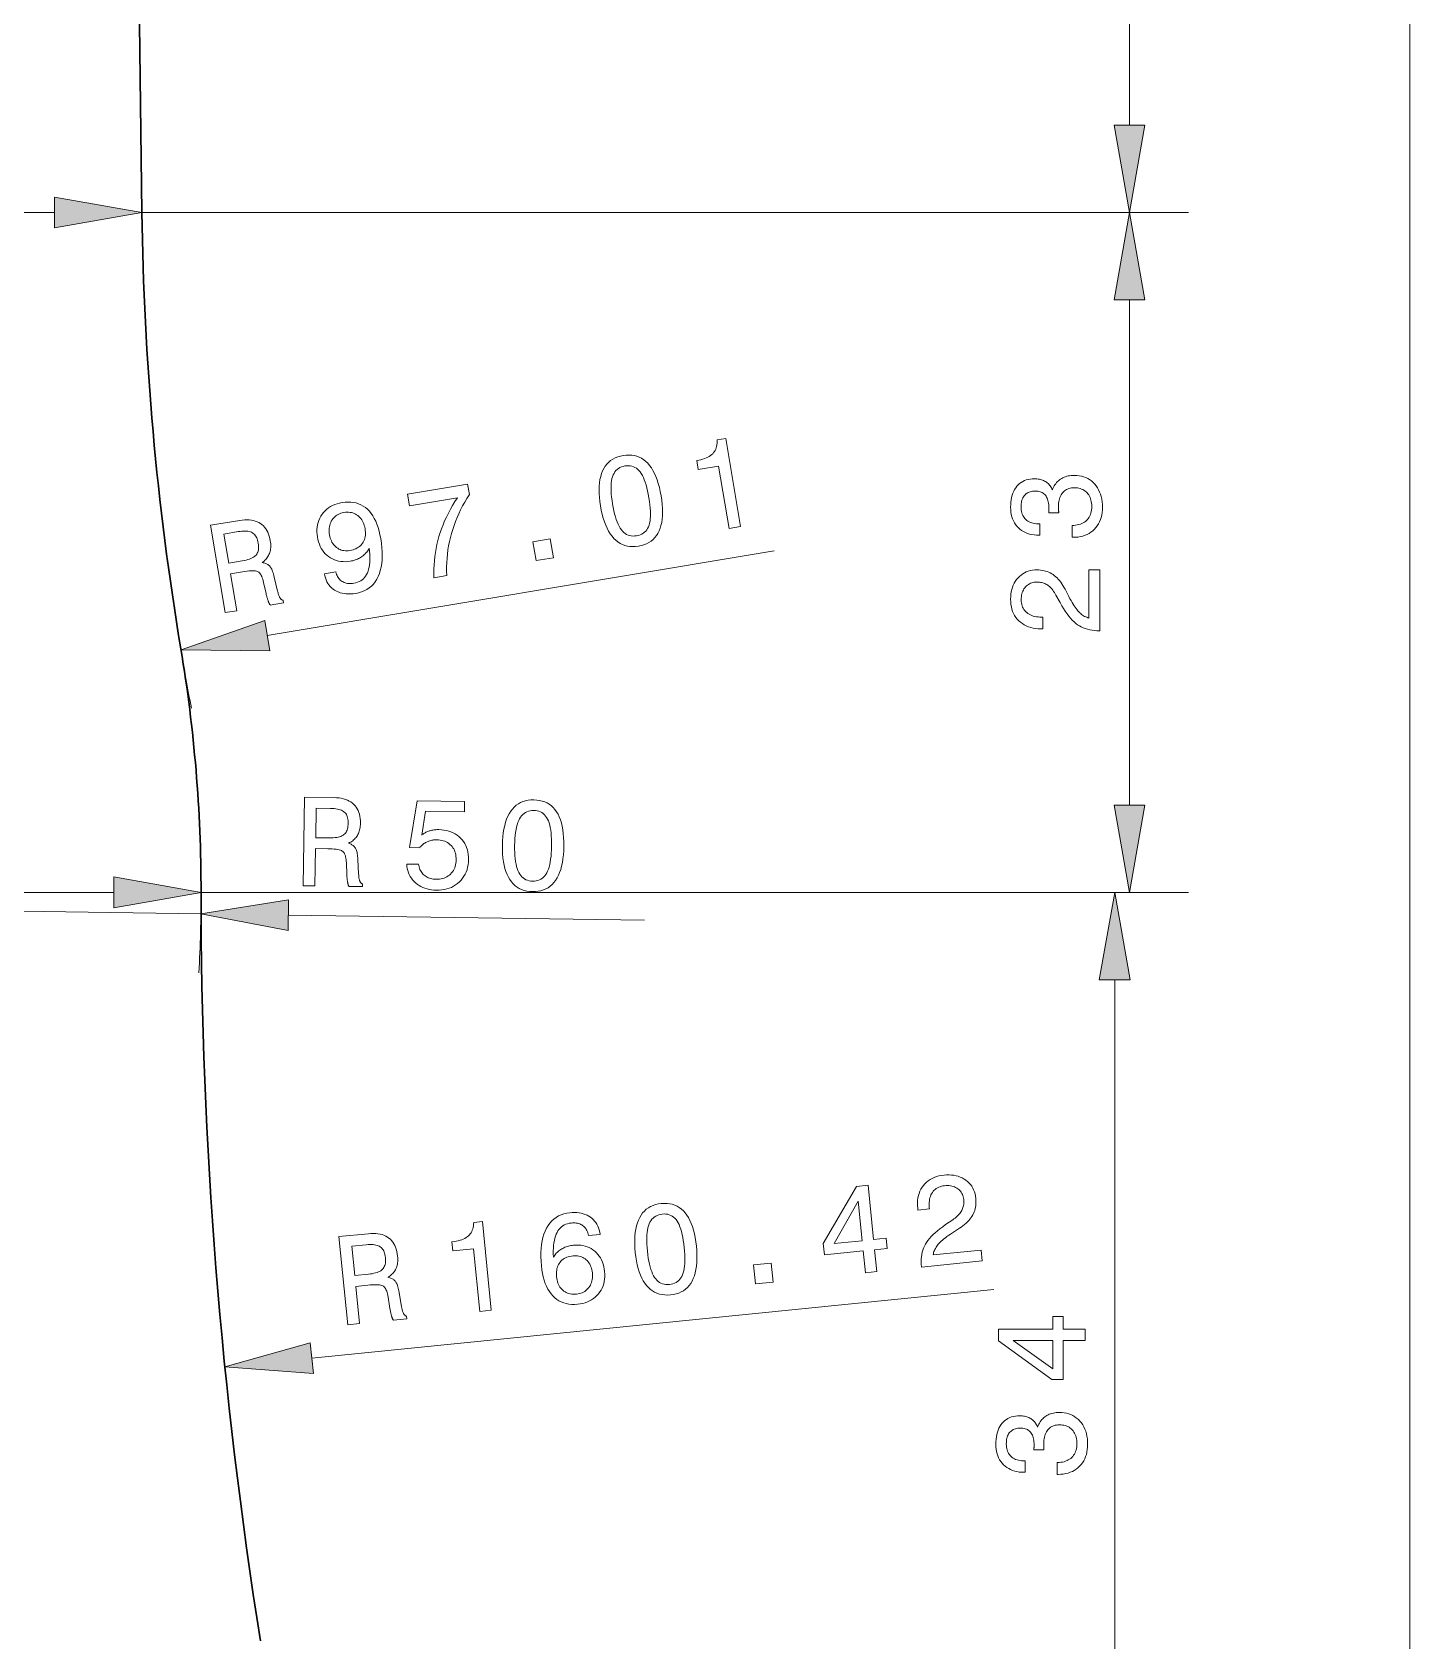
# Model space of a CAD drawing. Extents: x 0 to 297, y 0 to 420.
# Drawn here: x 160.2 to 206.8, y 156.8 to 211.2 of the extents above; entities that cross this region are included whole.
import ezdxf

# ---------------------------------------------------------------- set-up
doc = ezdxf.new("R2010")
doc.units = 0

msp = doc.modelspace()

# ---------------------------------------------------------------- linework, layer by layer
at = {"color": 7, "lineweight": 13}
for p, q in [((206.778, 143.08), (206.778, 335.171)), ((197.297, 208.08), (197.297, 242.171)), ((136.054, 205.125), (160.946, 205.125)), ((163.9, 205.125), (199.297, 205.125)), ((163.9, 205.125), (199.297, 205.125)), ((134.054, 182.125), (162.946, 182.125)), ((165.9, 182.125), (199.297, 182.125)), ((165.9, 182.125), (198.797, 182.125)), ((196.797, 151.08), (196.797, 179.171)), ((169.645, 166.371), (192.712, 168.69))]:
    msp.add_line(p, q, dxfattribs=at)
at = {"color": 7, "lineweight": 30}
msp.add_line((163.4, 245.125), (163.9, 205.125), dxfattribs=at)
at = {"color": 7, "lineweight": 13, "ltscale": 0.427279}
msp.add_line((197.297, 185.08), (197.297, 202.171), dxfattribs=at)
at = {"color": 7, "lineweight": 13, "ltscale": 0.434595}
msp.add_line((168.137, 190.811), (185.283, 193.681), dxfattribs=at)
at = {"color": 7, "lineweight": 13, "ltscale": 0.25}
msp.add_line((155.896, 181.544), (165.895, 181.399), dxfattribs=at)
at = {"color": 7, "lineweight": 13, "ltscale": 0.30114}
msp.add_line((168.849, 181.356), (180.893, 181.181), dxfattribs=at)
at = {"color": 7, "lineweight": 13}
for points in [[(196.776, 208.08), (197.297, 205.125), (197.818, 208.08)], [(160.946, 204.604), (163.9, 205.125), (160.946, 205.646)], [(197.818, 202.171), (197.297, 205.125), (196.776, 202.171)], [(183.755, 194.439), (183.402, 196.543), (182.712, 196.428), (182.662, 196.729), (182.735, 196.744), (182.805, 196.761), (182.87, 196.78), (182.931, 196.8), (182.987, 196.823), (183.039, 196.847), (183.087, 196.874), (183.13, 196.902), (183.169, 196.932), (183.204, 196.964), (183.235, 196.999), (183.262, 197.036), (183.286, 197.076), (183.306, 197.119), (183.323, 197.164), (183.336, 197.212), (183.346, 197.263), (183.352, 197.317), (183.355, 197.374), (183.354, 197.433), (183.643, 197.481), (184.141, 194.504)], [(179.409, 195.195), (179.387, 195.342), (179.371, 195.483), (179.362, 195.617), (179.36, 195.745), (179.363, 195.867), (179.374, 195.983), (179.391, 196.092), (179.414, 196.195), (179.443, 196.291), (179.479, 196.382), (179.522, 196.465), (179.57, 196.542), (179.625, 196.611), (179.685, 196.674), (179.752, 196.729), (179.825, 196.778), (179.904, 196.819), (179.989, 196.854), (180.08, 196.881), (180.177, 196.901), (180.276, 196.914), (180.372, 196.918), (180.464, 196.913), (180.552, 196.9), (180.637, 196.878), (180.718, 196.848), (180.795, 196.809), (180.869, 196.761), (180.939, 196.705), (181.006, 196.64), (181.069, 196.567), (181.128, 196.486), (181.183, 196.396), (181.234, 196.298), (181.281, 196.192), (181.324, 196.078), (181.363, 195.955), (181.398, 195.824), (181.429, 195.685), (181.457, 195.538), (181.479, 195.39), (181.494, 195.249), (181.504, 195.114), (181.507, 194.986), (181.503, 194.864), (181.493, 194.749), (181.477, 194.64), (181.454, 194.538), (181.425, 194.442), (181.389, 194.353), (181.347, 194.27), (181.299, 194.195), (181.244, 194.126), (181.184, 194.064), (181.117, 194.009), (181.044, 193.961), (180.965, 193.92), (180.879, 193.886), (180.787, 193.859), (180.689, 193.838), (180.591, 193.826), (180.496, 193.822), (180.404, 193.827), (180.316, 193.84), (180.232, 193.862), (180.151, 193.892), (180.073, 193.931), (179.999, 193.979), (179.928, 194.035), (179.861, 194.1), (179.798, 194.173), (179.739, 194.254), (179.683, 194.343), (179.632, 194.44), (179.585, 194.546), (179.541, 194.66), (179.502, 194.781), (179.467, 194.911), (179.436, 195.049)], [(179.816, 195.263), (179.838, 195.145), (179.861, 195.033), (179.886, 194.928), (179.913, 194.831), (179.942, 194.74), (179.973, 194.657), (180.006, 194.58), (180.041, 194.511), (180.077, 194.449), (180.116, 194.393), (180.156, 194.345), (180.199, 194.302), (180.245, 194.266), (180.293, 194.236), (180.343, 194.212), (180.396, 194.195), (180.451, 194.184), (180.509, 194.179), (180.569, 194.18), (180.631, 194.188), (180.693, 194.201), (180.75, 194.219), (180.803, 194.243), (180.852, 194.271), (180.896, 194.304), (180.936, 194.343), (180.971, 194.386), (181.002, 194.435), (181.029, 194.488), (181.051, 194.547), (181.069, 194.611), (181.083, 194.681), (181.092, 194.758), (181.098, 194.841), (181.1, 194.93), (181.097, 195.025), (181.091, 195.127), (181.08, 195.235), (181.066, 195.349), (181.047, 195.469), (181.025, 195.59), (181.002, 195.703), (180.977, 195.808), (180.95, 195.907), (180.921, 195.998), (180.89, 196.082), (180.858, 196.159), (180.824, 196.228), (180.788, 196.29), (180.75, 196.345), (180.71, 196.393), (180.667, 196.435), (180.622, 196.471), (180.575, 196.501), (180.525, 196.524), (180.472, 196.541), (180.417, 196.552), (180.359, 196.557), (180.299, 196.555), (180.236, 196.548), (180.175, 196.535), (180.117, 196.516), (180.065, 196.493), (180.016, 196.464), (179.972, 196.431), (179.932, 196.392), (179.896, 196.348), (179.865, 196.299), (179.838, 196.245), (179.816, 196.186), (179.797, 196.121), (179.783, 196.05), (179.773, 195.973), (179.767, 195.89), (179.765, 195.801), (179.767, 195.705), (179.773, 195.604), (179.783, 195.497), (179.798, 195.383)], [(173.776, 192.769), (173.774, 192.914), (173.775, 193.058), (173.781, 193.201), (173.792, 193.342), (173.807, 193.482), (173.826, 193.621), (173.849, 193.758), (173.877, 193.894), (173.909, 194.029), (173.946, 194.162), (173.987, 194.295), (174.033, 194.427), (174.083, 194.559), (174.138, 194.691), (174.198, 194.822), (174.263, 194.954), (174.333, 195.085), (174.407, 195.215), (174.486, 195.345), (174.569, 195.475), (172.952, 195.205), (172.887, 195.593), (174.914, 195.933), (174.973, 195.579), (174.893, 195.452), (174.817, 195.324), (174.745, 195.195), (174.678, 195.065), (174.615, 194.934), (174.557, 194.802), (174.503, 194.669), (174.454, 194.535), (174.409, 194.4), (174.368, 194.264), (174.332, 194.127), (174.3, 193.989), (174.273, 193.849), (174.25, 193.709), (174.232, 193.567), (174.218, 193.424), (174.208, 193.28), (174.203, 193.135), (174.203, 192.989), (174.207, 192.841)], [(195.356, 194.135), (195.356, 194.533), (195.418, 194.536), (195.477, 194.542), (195.533, 194.552), (195.587, 194.564), (195.637, 194.58), (195.685, 194.599), (195.729, 194.621), (195.771, 194.647), (195.81, 194.675), (195.847, 194.707), (195.88, 194.742), (195.909, 194.78), (195.935, 194.82), (195.958, 194.863), (195.977, 194.908), (195.993, 194.957), (196.005, 195.007), (196.013, 195.061), (196.019, 195.117), (196.02, 195.176), (196.019, 195.234), (196.014, 195.289), (196.006, 195.342), (195.995, 195.392), (195.981, 195.44), (195.964, 195.485), (195.943, 195.528), (195.919, 195.568), (195.892, 195.606), (195.862, 195.641), (195.83, 195.673), (195.794, 195.702), (195.757, 195.728), (195.717, 195.75), (195.675, 195.768), (195.63, 195.784), (195.583, 195.796), (195.534, 195.804), (195.482, 195.809), (195.428, 195.811), (195.379, 195.809), (195.332, 195.804), (195.287, 195.796), (195.245, 195.784), (195.205, 195.769), (195.167, 195.751), (195.131, 195.729), (195.097, 195.704), (195.066, 195.675), (195.037, 195.643), (195.01, 195.608), (194.986, 195.571), (194.965, 195.53), (194.947, 195.487), (194.932, 195.442), (194.919, 195.393), (194.909, 195.342), (194.902, 195.288), (194.898, 195.231), (194.897, 195.172), (194.897, 195.164), (194.897, 195.155), (194.897, 195.146), (194.897, 195.138), (194.897, 195.129), (194.898, 195.12), (194.898, 195.111), (194.898, 195.102), (194.898, 195.093), (194.899, 195.084), (194.899, 195.074), (194.9, 195.064), (194.9, 195.053), (194.901, 195.042), (194.902, 195.03), (194.902, 195.017), (194.903, 195.004), (194.904, 194.99), (194.904, 194.976), (194.905, 194.961), (194.566, 194.961), (194.566, 194.971), (194.567, 194.98), (194.567, 194.989), (194.567, 194.998), (194.568, 195.007), (194.568, 195.015), (194.568, 195.024), (194.568, 195.033), (194.569, 195.041), (194.569, 195.05), (194.569, 195.058), (194.569, 195.066), (194.569, 195.075), (194.57, 195.083), (194.57, 195.09), (194.57, 195.098), (194.57, 195.106), (194.57, 195.113), (194.57, 195.121), (194.57, 195.128), (194.569, 195.184), (194.565, 195.238), (194.56, 195.289), (194.552, 195.336), (194.541, 195.381), (194.529, 195.423), (194.514, 195.461), (194.496, 195.497), (194.477, 195.529), (194.455, 195.559), (194.431, 195.586), (194.404, 195.609), (194.375, 195.63), (194.344, 195.649), (194.31, 195.664), (194.274, 195.677), (194.235, 195.687), (194.194, 195.694), (194.15, 195.698), (194.104, 195.699), (194.06, 195.698), (194.017, 195.694), (193.977, 195.687), (193.939, 195.677), (193.903, 195.665), (193.869, 195.65), (193.837, 195.633), (193.807, 195.612), (193.78, 195.589), (193.754, 195.563), (193.731, 195.535), (193.71, 195.504), (193.692, 195.471), (193.676, 195.435), (193.662, 195.397), (193.651, 195.357), (193.643, 195.314), (193.637, 195.269), (193.633, 195.222), (193.632, 195.172), (193.633, 195.116), (193.638, 195.063), (193.646, 195.012), (193.658, 194.965), (193.672, 194.92), (193.69, 194.878), (193.711, 194.838), (193.736, 194.802), (193.763, 194.768), (193.794, 194.737), (193.828, 194.708), (193.865, 194.683), (193.905, 194.661), (193.948, 194.642), (193.994, 194.625), (194.044, 194.612), (194.096, 194.601), (194.151, 194.594), (194.209, 194.59), (194.271, 194.588), (194.271, 194.204), (194.241, 194.204), (194.155, 194.207), (194.072, 194.215), (193.993, 194.227), (193.917, 194.245), (193.845, 194.268), (193.777, 194.297), (193.712, 194.33), (193.651, 194.368), (193.593, 194.412), (193.539, 194.461), (193.489, 194.514), (193.445, 194.57), (193.406, 194.63), (193.372, 194.694), (193.343, 194.761), (193.319, 194.832), (193.301, 194.906), (193.288, 194.984), (193.28, 195.066), (193.278, 195.151), (193.28, 195.241), (193.286, 195.327), (193.297, 195.408), (193.312, 195.486), (193.331, 195.559), (193.354, 195.628), (193.382, 195.693), (193.414, 195.754), (193.45, 195.811), (193.491, 195.864), (193.535, 195.912), (193.582, 195.955), (193.634, 195.993), (193.688, 196.025), (193.746, 196.053), (193.807, 196.076), (193.871, 196.094), (193.939, 196.106), (194.01, 196.114), (194.085, 196.117), (194.128, 196.116), (194.169, 196.113), (194.21, 196.108), (194.249, 196.101), (194.286, 196.093), (194.323, 196.082), (194.358, 196.07), (194.392, 196.055), (194.425, 196.039), (194.456, 196.021), (194.486, 196.001), (194.515, 195.979), (194.542, 195.955), (194.567, 195.929), (194.592, 195.902), (194.614, 195.873), (194.635, 195.841), (194.655, 195.808), (194.673, 195.774), (194.69, 195.737), (194.709, 195.784), (194.73, 195.829), (194.752, 195.872), (194.777, 195.912), (194.803, 195.95), (194.832, 195.986), (194.863, 196.019), (194.895, 196.05), (194.93, 196.079), (194.966, 196.105), (195.005, 196.129), (195.045, 196.15), (195.087, 196.169), (195.13, 196.185), (195.176, 196.199), (195.223, 196.21), (195.271, 196.219), (195.322, 196.225), (195.374, 196.229), (195.428, 196.23), (195.513, 196.227), (195.594, 196.219), (195.672, 196.204), (195.746, 196.183), (195.818, 196.157), (195.885, 196.124), (195.949, 196.086), (196.01, 196.042), (196.068, 195.991), (196.122, 195.935), (196.171, 195.874), (196.216, 195.809), (196.255, 195.741), (196.289, 195.668), (196.318, 195.592), (196.341, 195.511), (196.36, 195.427), (196.373, 195.339), (196.38, 195.247), (196.383, 195.151), (196.38, 195.06), (196.372, 194.973), (196.359, 194.89), (196.34, 194.81), (196.315, 194.734), (196.285, 194.662), (196.25, 194.594), (196.209, 194.529), (196.163, 194.468), (196.111, 194.411), (196.055, 194.359), (195.995, 194.312), (195.932, 194.27), (195.865, 194.234), (195.794, 194.204), (195.719, 194.179), (195.642, 194.16), (195.56, 194.146), (195.475, 194.138), (195.386, 194.135)], [(170.069, 192.901), (170.46, 192.966), (170.47, 192.923), (170.483, 192.883), (170.499, 192.845), (170.516, 192.809), (170.536, 192.775), (170.558, 192.744), (170.582, 192.716), (170.609, 192.69), (170.638, 192.666), (170.669, 192.644), (170.702, 192.625), (170.736, 192.609), (170.773, 192.596), (170.81, 192.586), (170.85, 192.578), (170.891, 192.574), (170.934, 192.572), (170.978, 192.573), (171.024, 192.577), (171.071, 192.583), (171.134, 192.597), (171.193, 192.615), (171.248, 192.638), (171.299, 192.665), (171.346, 192.698), (171.39, 192.735), (171.429, 192.777), (171.465, 192.824), (171.496, 192.875), (171.524, 192.932), (171.547, 192.993), (171.567, 193.059), (171.584, 193.131), (171.596, 193.207), (171.604, 193.289), (171.609, 193.376), (171.61, 193.468), (171.607, 193.564), (171.601, 193.666), (171.59, 193.773), (171.57, 193.737), (171.548, 193.703), (171.526, 193.67), (171.501, 193.638), (171.476, 193.608), (171.449, 193.579), (171.421, 193.551), (171.391, 193.525), (171.36, 193.5), (171.328, 193.477), (171.294, 193.455), (171.259, 193.435), (171.224, 193.416), (171.187, 193.399), (171.149, 193.383), (171.11, 193.369), (171.07, 193.356), (171.028, 193.345), (170.986, 193.335), (170.942, 193.327), (170.859, 193.316), (170.779, 193.311), (170.701, 193.312), (170.624, 193.318), (170.551, 193.331), (170.479, 193.349), (170.41, 193.374), (170.343, 193.404), (170.278, 193.44), (170.215, 193.482), (170.156, 193.529), (170.102, 193.581), (170.052, 193.637), (170.007, 193.697), (169.967, 193.761), (169.931, 193.83), (169.9, 193.903), (169.873, 193.981), (169.852, 194.062), (169.834, 194.148), (169.823, 194.236), (169.817, 194.321), (169.817, 194.403), (169.824, 194.483), (169.837, 194.561), (169.856, 194.636), (169.88, 194.709), (169.911, 194.78), (169.949, 194.848), (169.992, 194.913), (170.04, 194.975), (170.093, 195.032), (170.15, 195.084), (170.212, 195.131), (170.278, 195.174), (170.348, 195.211), (170.423, 195.243), (170.501, 195.271), (170.585, 195.293), (170.672, 195.31), (170.774, 195.324), (170.872, 195.329), (170.967, 195.326), (171.057, 195.316), (171.145, 195.297), (171.228, 195.27), (171.308, 195.236), (171.384, 195.193), (171.457, 195.142), (171.526, 195.083), (171.591, 195.017), (171.651, 194.943), (171.707, 194.863), (171.759, 194.774), (171.806, 194.679), (171.849, 194.576), (171.887, 194.466), (171.921, 194.349), (171.95, 194.224), (171.975, 194.092), (171.998, 193.935), (172.014, 193.785), (172.023, 193.64), (172.025, 193.503), (172.02, 193.371), (172.008, 193.246), (171.989, 193.128), (171.962, 193.015), (171.929, 192.909), (171.888, 192.81), (171.841, 192.718), (171.787, 192.633), (171.727, 192.556), (171.66, 192.487), (171.587, 192.426), (171.507, 192.373), (171.421, 192.327), (171.329, 192.29), (171.23, 192.26), (171.125, 192.238), (171.042, 192.226), (170.962, 192.219), (170.885, 192.218), (170.81, 192.221), (170.738, 192.23), (170.669, 192.244), (170.602, 192.262), (170.538, 192.286), (170.477, 192.314), (170.418, 192.348), (170.363, 192.386), (170.312, 192.428), (170.266, 192.474), (170.224, 192.523), (170.187, 192.577), (170.155, 192.634), (170.126, 192.695), (170.103, 192.76), (170.084, 192.828)], [(170.245, 194.222), (170.256, 194.166), (170.27, 194.112), (170.287, 194.062), (170.306, 194.015), (170.328, 193.97), (170.353, 193.928), (170.381, 193.889), (170.412, 193.853), (170.445, 193.82), (170.481, 193.79), (170.52, 193.763), (170.559, 193.739), (170.601, 193.72), (170.643, 193.704), (170.688, 193.692), (170.733, 193.684), (170.781, 193.679), (170.829, 193.679), (170.879, 193.682), (170.931, 193.689), (170.988, 193.7), (171.041, 193.714), (171.092, 193.731), (171.139, 193.751), (171.184, 193.774), (171.225, 193.8), (171.263, 193.83), (171.298, 193.862), (171.33, 193.896), (171.359, 193.934), (171.385, 193.975), (171.406, 194.017), (171.424, 194.062), (171.439, 194.108), (171.449, 194.156), (171.456, 194.206), (171.459, 194.258), (171.459, 194.313), (171.455, 194.369), (171.447, 194.427), (171.435, 194.485), (171.421, 194.54), (171.404, 194.592), (171.384, 194.641), (171.361, 194.687), (171.335, 194.73), (171.306, 194.77), (171.274, 194.807), (171.24, 194.841), (171.202, 194.872), (171.162, 194.9), (171.121, 194.924), (171.078, 194.943), (171.033, 194.959), (170.986, 194.972), (170.938, 194.98), (170.888, 194.984), (170.837, 194.984), (170.784, 194.981), (170.729, 194.974), (170.677, 194.963), (170.628, 194.949), (170.581, 194.932), (170.537, 194.912), (170.496, 194.888), (170.457, 194.862), (170.421, 194.832), (170.388, 194.798), (170.357, 194.762), (170.329, 194.722), (170.305, 194.68), (170.284, 194.636), (170.266, 194.59), (170.252, 194.542), (170.242, 194.493), (170.235, 194.442), (170.232, 194.39), (170.233, 194.335), (170.237, 194.279)], [(166.714, 191.587), (166.22, 194.542), (167.207, 194.707), (167.293, 194.719), (167.375, 194.726), (167.454, 194.728), (167.529, 194.725), (167.601, 194.718), (167.669, 194.705), (167.734, 194.687), (167.796, 194.664), (167.854, 194.636), (167.909, 194.603), (167.96, 194.565), (168.007, 194.523), (168.05, 194.476), (168.089, 194.424), (168.124, 194.368), (168.156, 194.306), (168.183, 194.24), (168.207, 194.17), (168.227, 194.094), (168.242, 194.014), (168.249, 193.966), (168.254, 193.92), (168.257, 193.874), (168.257, 193.829), (168.255, 193.786), (168.251, 193.744), (168.245, 193.702), (168.236, 193.663), (168.225, 193.624), (168.212, 193.586), (168.197, 193.55), (168.18, 193.515), (168.16, 193.481), (168.139, 193.448), (168.115, 193.417), (168.089, 193.387), (168.061, 193.358), (168.031, 193.331), (167.998, 193.305), (167.963, 193.28), (167.997, 193.274), (168.028, 193.267), (168.058, 193.259), (168.087, 193.249), (168.114, 193.238), (168.139, 193.225), (168.162, 193.211), (168.184, 193.195), (168.204, 193.178), (168.223, 193.159), (168.241, 193.138), (168.258, 193.114), (168.274, 193.085), (168.29, 193.054), (168.306, 193.019), (168.321, 192.98), (168.336, 192.938), (168.35, 192.892), (168.363, 192.843), (168.377, 192.791), (168.488, 192.316), (168.496, 192.286), (168.503, 192.257), (168.51, 192.231), (168.518, 192.206), (168.526, 192.183), (168.534, 192.162), (168.542, 192.142), (168.55, 192.124), (168.558, 192.108), (168.566, 192.094), (168.574, 192.08), (168.584, 192.068), (168.593, 192.057), (168.603, 192.046), (168.614, 192.036), (168.625, 192.027), (168.637, 192.019), (168.65, 192.011), (168.662, 192.004), (168.676, 191.999), (168.689, 191.918), (168.242, 191.843), (168.235, 191.852), (168.228, 191.862), (168.22, 191.873), (168.213, 191.885), (168.206, 191.898), (168.199, 191.912), (168.192, 191.927), (168.185, 191.943), (168.178, 191.96), (168.171, 191.978), (168.164, 191.997), (168.157, 192.018), (168.149, 192.04), (168.142, 192.063), (168.135, 192.088), (168.128, 192.114), (168.121, 192.141), (168.113, 192.17), (168.106, 192.2), (168.098, 192.231), (168.013, 192.61), (168, 192.665), (167.985, 192.716), (167.97, 192.763), (167.953, 192.805), (167.936, 192.843), (167.917, 192.876), (167.897, 192.905), (167.877, 192.93), (167.855, 192.951), (167.832, 192.967), (167.806, 192.979), (167.774, 192.989), (167.736, 192.996), (167.692, 193.001), (167.642, 193.002), (167.587, 193.001), (167.525, 192.997), (167.458, 192.99), (167.385, 192.981), (167.306, 192.969), (166.9, 192.901), (167.109, 191.653)], [(167.158, 194.327), (166.675, 194.246), (166.84, 193.262), (167.295, 193.339), (167.362, 193.351), (167.425, 193.365), (167.483, 193.381), (167.536, 193.398), (167.585, 193.417), (167.629, 193.437), (167.669, 193.459), (167.704, 193.482), (167.735, 193.507), (167.761, 193.534), (167.783, 193.563), (167.801, 193.594), (167.817, 193.628), (167.829, 193.665), (167.838, 193.704), (167.844, 193.745), (167.846, 193.79), (167.845, 193.836), (167.841, 193.886), (167.834, 193.938), (167.824, 193.988), (167.812, 194.036), (167.798, 194.079), (167.781, 194.12), (167.763, 194.157), (167.742, 194.19), (167.719, 194.22), (167.693, 194.247), (167.666, 194.27), (167.636, 194.29), (167.604, 194.307), (167.568, 194.321), (167.528, 194.332), (167.486, 194.34), (167.439, 194.345), (167.39, 194.347), (167.337, 194.346), (167.281, 194.343), (167.221, 194.336)], [(177.228, 193.347), (177.122, 193.981), (177.71, 194.079), (177.816, 193.445)], [(196.297, 190.973), (196.284, 190.973), (196.196, 190.975), (196.112, 190.981), (196.03, 190.991), (195.952, 191.006), (195.876, 191.024), (195.803, 191.047), (195.733, 191.074), (195.666, 191.105), (195.602, 191.14), (195.541, 191.179), (195.481, 191.224), (195.422, 191.275), (195.362, 191.333), (195.303, 191.398), (195.244, 191.469), (195.185, 191.547), (195.126, 191.632), (195.067, 191.723), (195.008, 191.821), (194.949, 191.925), (194.81, 192.181), (194.785, 192.225), (194.759, 192.267), (194.733, 192.307), (194.706, 192.344), (194.678, 192.379), (194.65, 192.411), (194.621, 192.441), (194.592, 192.469), (194.562, 192.493), (194.531, 192.516), (194.499, 192.536), (194.467, 192.554), (194.433, 192.569), (194.398, 192.583), (194.363, 192.595), (194.326, 192.604), (194.288, 192.612), (194.249, 192.617), (194.209, 192.62), (194.167, 192.621), (194.121, 192.62), (194.076, 192.615), (194.033, 192.606), (193.991, 192.595), (193.952, 192.58), (193.914, 192.562), (193.879, 192.541), (193.845, 192.517), (193.813, 192.489), (193.783, 192.458), (193.755, 192.424), (193.73, 192.388), (193.708, 192.35), (193.689, 192.309), (193.673, 192.267), (193.659, 192.222), (193.649, 192.175), (193.642, 192.125), (193.638, 192.074), (193.636, 192.02), (193.638, 191.967), (193.643, 191.916), (193.653, 191.867), (193.666, 191.821), (193.682, 191.777), (193.703, 191.735), (193.727, 191.696), (193.755, 191.659), (193.786, 191.624), (193.822, 191.591), (193.86, 191.561), (193.901, 191.535), (193.945, 191.511), (193.992, 191.491), (194.042, 191.473), (194.094, 191.459), (194.149, 191.448), (194.207, 191.44), (194.268, 191.436), (194.332, 191.434), (194.368, 191.434), (194.368, 191.042), (194.306, 191.042), (194.214, 191.045), (194.125, 191.053), (194.04, 191.066), (193.959, 191.085), (193.881, 191.11), (193.808, 191.139), (193.739, 191.174), (193.674, 191.215), (193.612, 191.261), (193.555, 191.312), (193.502, 191.368), (193.455, 191.428), (193.413, 191.491), (193.377, 191.559), (193.347, 191.63), (193.322, 191.705), (193.303, 191.784), (193.289, 191.866), (193.28, 191.953), (193.278, 192.043), (193.28, 192.13), (193.288, 192.214), (193.3, 192.294), (193.317, 192.371), (193.339, 192.444), (193.366, 192.514), (193.399, 192.58), (193.436, 192.643), (193.477, 192.703), (193.524, 192.759), (193.575, 192.811), (193.629, 192.858), (193.686, 192.898), (193.746, 192.934), (193.809, 192.964), (193.876, 192.989), (193.945, 193.008), (194.017, 193.021), (194.093, 193.03), (194.172, 193.032), (194.233, 193.031), (194.292, 193.026), (194.351, 193.018), (194.407, 193.007), (194.462, 192.992), (194.516, 192.975), (194.568, 192.954), (194.618, 192.93), (194.667, 192.902), (194.714, 192.872), (194.76, 192.838), (194.805, 192.801), (194.849, 192.761), (194.891, 192.717), (194.932, 192.67), (194.972, 192.619), (195.01, 192.565), (195.047, 192.508), (195.083, 192.447), (195.118, 192.383), (195.247, 192.13), (195.284, 192.06), (195.32, 191.994), (195.356, 191.932), (195.391, 191.874), (195.425, 191.82), (195.459, 191.771), (195.492, 191.725), (195.524, 191.683), (195.555, 191.646), (195.586, 191.612), (195.617, 191.582), (195.648, 191.554), (195.68, 191.528), (195.713, 191.504), (195.747, 191.482), (195.781, 191.462), (195.816, 191.445), (195.852, 191.429), (195.888, 191.416), (195.926, 191.405), (195.926, 193.032), (196.297, 193.032)], [(168.051, 191.325), (165.223, 190.324), (168.223, 190.297)], [(169.352, 182.349), (169.396, 185.344), (170.397, 185.33), (170.483, 185.326), (170.565, 185.319), (170.643, 185.307), (170.717, 185.29), (170.786, 185.27), (170.851, 185.245), (170.912, 185.215), (170.968, 185.182), (171.02, 185.144), (171.068, 185.102), (171.112, 185.055), (171.15, 185.005), (171.184, 184.951), (171.214, 184.893), (171.238, 184.831), (171.258, 184.765), (171.273, 184.696), (171.284, 184.622), (171.29, 184.544), (171.291, 184.463), (171.289, 184.414), (171.286, 184.367), (171.28, 184.322), (171.272, 184.278), (171.263, 184.236), (171.251, 184.195), (171.237, 184.155), (171.222, 184.118), (171.204, 184.082), (171.185, 184.047), (171.163, 184.014), (171.14, 183.982), (171.115, 183.953), (171.088, 183.924), (171.058, 183.898), (171.028, 183.873), (170.995, 183.85), (170.96, 183.828), (170.923, 183.808), (170.885, 183.79), (170.917, 183.779), (170.947, 183.766), (170.975, 183.753), (171.001, 183.738), (171.025, 183.722), (171.048, 183.705), (171.068, 183.687), (171.087, 183.667), (171.104, 183.647), (171.119, 183.625), (171.132, 183.601), (171.144, 183.574), (171.156, 183.543), (171.166, 183.509), (171.175, 183.472), (171.183, 183.431), (171.19, 183.387), (171.195, 183.34), (171.2, 183.289), (171.204, 183.235), (171.228, 182.747), (171.23, 182.717), (171.232, 182.688), (171.235, 182.66), (171.238, 182.634), (171.241, 182.61), (171.245, 182.588), (171.25, 182.567), (171.254, 182.548), (171.259, 182.531), (171.265, 182.515), (171.271, 182.501), (171.278, 182.487), (171.285, 182.474), (171.293, 182.461), (171.302, 182.45), (171.311, 182.439), (171.321, 182.428), (171.332, 182.419), (171.344, 182.41), (171.356, 182.402), (171.355, 182.32), (170.902, 182.326), (170.896, 182.337), (170.89, 182.348), (170.885, 182.36), (170.88, 182.373), (170.876, 182.387), (170.871, 182.402), (170.867, 182.418), (170.863, 182.435), (170.859, 182.453), (170.855, 182.472), (170.852, 182.493), (170.848, 182.514), (170.845, 182.537), (170.843, 182.561), (170.84, 182.587), (170.837, 182.613), (170.835, 182.642), (170.833, 182.671), (170.831, 182.702), (170.829, 182.734), (170.814, 183.122), (170.811, 183.179), (170.805, 183.232), (170.798, 183.28), (170.79, 183.325), (170.779, 183.365), (170.767, 183.401), (170.753, 183.433), (170.737, 183.462), (170.719, 183.486), (170.699, 183.506), (170.676, 183.523), (170.646, 183.538), (170.61, 183.552), (170.568, 183.564), (170.519, 183.575), (170.464, 183.584), (170.403, 183.591), (170.336, 183.596), (170.262, 183.6), (170.182, 183.602), (169.771, 183.608), (169.753, 182.343)], [(172.855, 183.08), (173.256, 183.074), (173.263, 183.028), (173.274, 182.985), (173.286, 182.943), (173.301, 182.903), (173.319, 182.865), (173.339, 182.829), (173.362, 182.795), (173.387, 182.763), (173.415, 182.734), (173.445, 182.706), (173.478, 182.68), (173.512, 182.657), (173.548, 182.637), (173.585, 182.619), (173.625, 182.604), (173.666, 182.592), (173.709, 182.582), (173.754, 182.575), (173.801, 182.57), (173.849, 182.568), (173.908, 182.569), (173.965, 182.574), (174.02, 182.582), (174.072, 182.594), (174.122, 182.61), (174.169, 182.629), (174.215, 182.653), (174.258, 182.68), (174.298, 182.71), (174.337, 182.744), (174.372, 182.782), (174.404, 182.821), (174.432, 182.864), (174.456, 182.908), (174.477, 182.955), (174.494, 183.004), (174.508, 183.056), (174.518, 183.11), (174.524, 183.166), (174.527, 183.225), (174.526, 183.284), (174.521, 183.342), (174.513, 183.397), (174.501, 183.45), (174.486, 183.5), (174.466, 183.547), (174.444, 183.593), (174.417, 183.636), (174.387, 183.676), (174.353, 183.714), (174.316, 183.749), (174.276, 183.78), (174.234, 183.808), (174.19, 183.833), (174.142, 183.853), (174.093, 183.87), (174.04, 183.884), (173.986, 183.894), (173.928, 183.9), (173.868, 183.902), (173.834, 183.902), (173.8, 183.901), (173.766, 183.898), (173.733, 183.893), (173.701, 183.888), (173.669, 183.88), (173.638, 183.872), (173.607, 183.862), (173.577, 183.85), (173.548, 183.838), (173.519, 183.823), (173.491, 183.808), (173.464, 183.791), (173.438, 183.773), (173.412, 183.753), (173.387, 183.732), (173.362, 183.71), (173.338, 183.686), (173.315, 183.661), (173.293, 183.635), (172.95, 183.64), (173.209, 185.226), (174.811, 185.202), (174.806, 184.848), (173.492, 184.867), (173.361, 184.062), (173.383, 184.08), (173.406, 184.097), (173.429, 184.113), (173.454, 184.129), (173.479, 184.143), (173.505, 184.157), (173.532, 184.17), (173.559, 184.182), (173.588, 184.192), (173.617, 184.202), (173.646, 184.211), (173.677, 184.219), (173.707, 184.226), (173.739, 184.232), (173.77, 184.237), (173.803, 184.241), (173.835, 184.244), (173.869, 184.246), (173.902, 184.247), (173.937, 184.247), (174.027, 184.243), (174.114, 184.234), (174.197, 184.219), (174.277, 184.198), (174.352, 184.173), (174.424, 184.141), (174.493, 184.105), (174.557, 184.063), (174.619, 184.015), (174.676, 183.962), (174.728, 183.905), (174.775, 183.844), (174.817, 183.781), (174.852, 183.713), (174.882, 183.643), (174.907, 183.569), (174.925, 183.491), (174.938, 183.411), (174.945, 183.327), (174.947, 183.24), (174.942, 183.147), (174.932, 183.058), (174.916, 182.973), (174.894, 182.891), (174.866, 182.813), (174.832, 182.739), (174.792, 182.668), (174.747, 182.601), (174.695, 182.538), (174.637, 182.479), (174.575, 182.424), (174.509, 182.375), (174.44, 182.332), (174.367, 182.295), (174.291, 182.264), (174.211, 182.239), (174.128, 182.219), (174.041, 182.206), (173.95, 182.198), (173.856, 182.197), (173.773, 182.201), (173.693, 182.209), (173.615, 182.222), (173.541, 182.24), (173.47, 182.262), (173.401, 182.29), (173.336, 182.322), (173.273, 182.359), (173.213, 182.4), (173.157, 182.446), (173.104, 182.497), (173.056, 182.55), (173.014, 182.606), (172.976, 182.665), (172.943, 182.726), (172.916, 182.791), (172.893, 182.859), (172.875, 182.93), (172.863, 183.004)], [(176.092, 183.714), (176.097, 183.863), (176.107, 184.004), (176.122, 184.138), (176.143, 184.264), (176.168, 184.383), (176.199, 184.495), (176.235, 184.599), (176.277, 184.697), (176.323, 184.786), (176.375, 184.869), (176.431, 184.943), (176.493, 185.01), (176.559, 185.069), (176.63, 185.119), (176.705, 185.162), (176.786, 185.197), (176.871, 185.223), (176.96, 185.242), (177.055, 185.252), (177.154, 185.255), (177.254, 185.249), (177.349, 185.236), (177.438, 185.215), (177.523, 185.186), (177.602, 185.15), (177.677, 185.105), (177.746, 185.053), (177.81, 184.993), (177.869, 184.925), (177.923, 184.849), (177.972, 184.766), (178.015, 184.675), (178.053, 184.577), (178.086, 184.472), (178.113, 184.359), (178.135, 184.239), (178.151, 184.111), (178.162, 183.976), (178.168, 183.834), (178.169, 183.684), (178.164, 183.535), (178.154, 183.393), (178.139, 183.259), (178.119, 183.132), (178.093, 183.013), (178.063, 182.901), (178.027, 182.797), (177.986, 182.701), (177.94, 182.612), (177.889, 182.53), (177.833, 182.457), (177.772, 182.391), (177.707, 182.333), (177.636, 182.283), (177.56, 182.241), (177.48, 182.207), (177.394, 182.181), (177.304, 182.163), (177.209, 182.152), (177.109, 182.15), (177.01, 182.155), (176.916, 182.168), (176.827, 182.189), (176.742, 182.218), (176.663, 182.255), (176.589, 182.299), (176.519, 182.351), (176.455, 182.411), (176.396, 182.479), (176.341, 182.555), (176.292, 182.638), (176.248, 182.729), (176.21, 182.827), (176.177, 182.932), (176.149, 183.044), (176.127, 183.163), (176.11, 183.29), (176.099, 183.424), (176.093, 183.566)], [(196.776, 185.08), (197.297, 182.125), (197.818, 185.08)], [(170.28, 184.965), (169.791, 184.972), (169.776, 183.975), (170.238, 183.968), (170.306, 183.968), (170.37, 183.971), (170.43, 183.976), (170.486, 183.983), (170.537, 183.993), (170.584, 184.005), (170.627, 184.019), (170.666, 184.036), (170.701, 184.055), (170.731, 184.077), (170.758, 184.101), (170.782, 184.128), (170.803, 184.159), (170.822, 184.193), (170.837, 184.23), (170.851, 184.27), (170.861, 184.313), (170.869, 184.359), (170.873, 184.408), (170.876, 184.46), (170.875, 184.512), (170.872, 184.561), (170.865, 184.606), (170.856, 184.649), (170.845, 184.689), (170.83, 184.726), (170.813, 184.759), (170.793, 184.79), (170.77, 184.818), (170.744, 184.843), (170.715, 184.865), (170.682, 184.885), (170.645, 184.903), (170.605, 184.918), (170.56, 184.932), (170.512, 184.943), (170.46, 184.952), (170.404, 184.958), (170.344, 184.962)], [(176.505, 183.708), (176.505, 183.587), (176.508, 183.473), (176.514, 183.366), (176.523, 183.265), (176.536, 183.171), (176.551, 183.083), (176.57, 183.002), (176.591, 182.928), (176.616, 182.86), (176.644, 182.798), (176.675, 182.743), (176.71, 182.694), (176.748, 182.65), (176.79, 182.612), (176.835, 182.58), (176.884, 182.553), (176.936, 182.532), (176.992, 182.517), (177.051, 182.508), (177.114, 182.504), (177.177, 182.506), (177.237, 182.513), (177.293, 182.527), (177.346, 182.546), (177.396, 182.571), (177.442, 182.602), (177.484, 182.638), (177.524, 182.68), (177.559, 182.728), (177.592, 182.781), (177.621, 182.841), (177.647, 182.908), (177.67, 182.982), (177.691, 183.062), (177.708, 183.15), (177.723, 183.244), (177.735, 183.345), (177.744, 183.453), (177.75, 183.568), (177.753, 183.69), (177.754, 183.812), (177.751, 183.928), (177.745, 184.036), (177.736, 184.138), (177.724, 184.233), (177.709, 184.321), (177.691, 184.402), (177.67, 184.477), (177.645, 184.544), (177.618, 184.605), (177.587, 184.659), (177.553, 184.708), (177.515, 184.752), (177.474, 184.789), (177.429, 184.821), (177.38, 184.847), (177.327, 184.868), (177.272, 184.883), (177.212, 184.893), (177.149, 184.896), (177.086, 184.894), (177.027, 184.887), (176.97, 184.873), (176.918, 184.854), (176.868, 184.829), (176.822, 184.798), (176.779, 184.761), (176.739, 184.718), (176.703, 184.67), (176.67, 184.616), (176.641, 184.555), (176.614, 184.488), (176.59, 184.414), (176.569, 184.333), (176.551, 184.246), (176.536, 184.152), (176.524, 184.051), (176.515, 183.943), (176.509, 183.829)], [(162.946, 181.604), (165.9, 182.125), (162.946, 182.646)], [(168.856, 181.877), (165.895, 181.399), (168.841, 180.835)], [(197.318, 179.171), (196.797, 182.125), (196.276, 179.171)], [(190.265, 169.449), (190.263, 169.462), (190.257, 169.549), (190.254, 169.634), (190.257, 169.716), (190.263, 169.796), (190.274, 169.873), (190.289, 169.948), (190.309, 170.02), (190.333, 170.09), (190.362, 170.157), (190.395, 170.222), (190.433, 170.286), (190.478, 170.35), (190.53, 170.415), (190.588, 170.48), (190.653, 170.546), (190.725, 170.613), (190.803, 170.68), (190.888, 170.748), (190.98, 170.816), (191.078, 170.885), (191.318, 171.049), (191.36, 171.078), (191.399, 171.108), (191.436, 171.139), (191.471, 171.169), (191.502, 171.2), (191.532, 171.231), (191.559, 171.263), (191.583, 171.295), (191.604, 171.328), (191.624, 171.36), (191.64, 171.394), (191.655, 171.428), (191.667, 171.463), (191.677, 171.499), (191.685, 171.536), (191.691, 171.573), (191.695, 171.612), (191.696, 171.651), (191.695, 171.692), (191.692, 171.733), (191.686, 171.779), (191.676, 171.823), (191.664, 171.865), (191.648, 171.905), (191.63, 171.943), (191.608, 171.978), (191.584, 172.012), (191.556, 172.043), (191.525, 172.072), (191.491, 172.099), (191.455, 172.124), (191.416, 172.145), (191.376, 172.163), (191.334, 172.178), (191.29, 172.189), (191.244, 172.198), (191.196, 172.204), (191.146, 172.206), (191.095, 172.205), (191.041, 172.201), (190.988, 172.194), (190.938, 172.183), (190.891, 172.169), (190.846, 172.152), (190.804, 172.131), (190.764, 172.106), (190.727, 172.078), (190.693, 172.047), (190.662, 172.012), (190.633, 171.974), (190.607, 171.932), (190.584, 171.889), (190.565, 171.842), (190.55, 171.794), (190.538, 171.743), (190.529, 171.689), (190.523, 171.633), (190.521, 171.575), (190.523, 171.514), (190.528, 171.45), (190.531, 171.415), (190.141, 171.375), (190.135, 171.436), (190.128, 171.529), (190.127, 171.618), (190.132, 171.704), (190.143, 171.787), (190.159, 171.866), (190.182, 171.942), (190.21, 172.014), (190.243, 172.083), (190.283, 172.149), (190.328, 172.211), (190.378, 172.269), (190.433, 172.322), (190.492, 172.37), (190.556, 172.412), (190.624, 172.45), (190.696, 172.482), (190.772, 172.509), (190.853, 172.531), (190.939, 172.548), (191.028, 172.56), (191.115, 172.566), (191.199, 172.567), (191.28, 172.563), (191.358, 172.554), (191.433, 172.539), (191.505, 172.519), (191.574, 172.494), (191.641, 172.463), (191.704, 172.427), (191.765, 172.386), (191.822, 172.341), (191.873, 172.292), (191.92, 172.239), (191.961, 172.183), (191.997, 172.123), (192.028, 172.06), (192.054, 171.993), (192.075, 171.922), (192.091, 171.848), (192.102, 171.77), (192.106, 171.709), (192.107, 171.649), (192.105, 171.59), (192.1, 171.533), (192.091, 171.476), (192.079, 171.421), (192.063, 171.368), (192.044, 171.315), (192.022, 171.264), (191.996, 171.214), (191.967, 171.164), (191.935, 171.116), (191.899, 171.069), (191.86, 171.022), (191.817, 170.977), (191.77, 170.932), (191.721, 170.889), (191.667, 170.846), (191.61, 170.804), (191.55, 170.763), (191.311, 170.61), (191.245, 170.566), (191.183, 170.523), (191.125, 170.481), (191.071, 170.44), (191.021, 170.401), (190.975, 170.362), (190.933, 170.325), (190.895, 170.289), (190.86, 170.254), (190.83, 170.22), (190.803, 170.187), (190.778, 170.152), (190.755, 170.118), (190.735, 170.083), (190.717, 170.047), (190.7, 170.011), (190.686, 169.974), (190.675, 169.937), (190.665, 169.9), (190.658, 169.862), (192.277, 170.024), (192.314, 169.655)], [(188.366, 169.258), (188.292, 169.997), (186.981, 169.865), (186.943, 170.242), (188.069, 172.176), (188.459, 172.215), (188.643, 170.379), (189.069, 170.422), (189.104, 170.078), (188.678, 170.035), (188.752, 169.297)], [(180.585, 169.946), (180.572, 170.094), (180.566, 170.236), (180.566, 170.37), (180.572, 170.498), (180.584, 170.62), (180.601, 170.734), (180.625, 170.842), (180.655, 170.943), (180.691, 171.038), (180.733, 171.126), (180.781, 171.206), (180.834, 171.279), (180.893, 171.345), (180.958, 171.404), (181.028, 171.455), (181.104, 171.498), (181.185, 171.534), (181.272, 171.563), (181.365, 171.584), (181.463, 171.598), (181.563, 171.604), (181.659, 171.602), (181.75, 171.592), (181.837, 171.573), (181.92, 171.545), (181.999, 171.51), (182.074, 171.466), (182.145, 171.413), (182.211, 171.353), (182.273, 171.284), (182.331, 171.206), (182.385, 171.121), (182.434, 171.028), (182.478, 170.927), (182.518, 170.818), (182.553, 170.701), (182.585, 170.576), (182.611, 170.444), (182.633, 170.303), (182.651, 170.154), (182.663, 170.005), (182.669, 169.863), (182.67, 169.728), (182.664, 169.6), (182.653, 169.479), (182.635, 169.365), (182.612, 169.257), (182.582, 169.157), (182.547, 169.063), (182.505, 168.976), (182.458, 168.897), (182.405, 168.824), (182.346, 168.759), (182.282, 168.701), (182.211, 168.651), (182.135, 168.608), (182.054, 168.572), (181.966, 168.544), (181.873, 168.522), (181.774, 168.509), (181.675, 168.503), (181.58, 168.505), (181.489, 168.516), (181.402, 168.534), (181.319, 168.562), (181.24, 168.597), (181.165, 168.641), (181.094, 168.694), (181.027, 168.754), (180.964, 168.823), (180.906, 168.9), (180.852, 168.985), (180.803, 169.078), (180.758, 169.179), (180.718, 169.287), (180.682, 169.403), (180.651, 169.527), (180.624, 169.659), (180.602, 169.799)], [(187.307, 170.245), (188.258, 170.341), (188.123, 171.677)], [(175.325, 167.947), (175.112, 170.07), (174.415, 170), (174.385, 170.304), (174.459, 170.314), (174.53, 170.326), (174.596, 170.341), (174.658, 170.357), (174.716, 170.376), (174.769, 170.397), (174.818, 170.42), (174.864, 170.446), (174.904, 170.473), (174.941, 170.503), (174.974, 170.535), (175.004, 170.571), (175.03, 170.609), (175.053, 170.65), (175.073, 170.694), (175.089, 170.742), (175.102, 170.792), (175.112, 170.845), (175.119, 170.901), (175.122, 170.961), (175.413, 170.99), (175.715, 167.986)], [(179.396, 170.556), (179.002, 170.516), (178.991, 170.561), (178.979, 170.603), (178.964, 170.643), (178.948, 170.681), (178.929, 170.716), (178.908, 170.749), (178.885, 170.779), (178.861, 170.807), (178.834, 170.832), (178.804, 170.855), (178.773, 170.876), (178.74, 170.894), (178.706, 170.909), (178.669, 170.921), (178.631, 170.931), (178.591, 170.938), (178.549, 170.942), (178.505, 170.944), (178.46, 170.943), (178.412, 170.94), (178.349, 170.931), (178.289, 170.917), (178.232, 170.897), (178.179, 170.873), (178.13, 170.844), (178.085, 170.809), (178.043, 170.77), (178.004, 170.725), (177.969, 170.676), (177.938, 170.621), (177.91, 170.561), (177.886, 170.496), (177.865, 170.426), (177.848, 170.35), (177.834, 170.269), (177.824, 170.183), (177.817, 170.092), (177.813, 169.995), (177.813, 169.894), (177.816, 169.787), (177.839, 169.821), (177.863, 169.853), (177.888, 169.885), (177.914, 169.914), (177.942, 169.943), (177.971, 169.97), (178.001, 169.995), (178.032, 170.019), (178.065, 170.042), (178.099, 170.063), (178.134, 170.083), (178.17, 170.101), (178.207, 170.117), (178.246, 170.132), (178.285, 170.145), (178.325, 170.157), (178.366, 170.167), (178.409, 170.175), (178.452, 170.182), (178.497, 170.188), (178.58, 170.193), (178.661, 170.193), (178.739, 170.187), (178.814, 170.176), (178.887, 170.158), (178.957, 170.135), (179.025, 170.106), (179.09, 170.072), (179.152, 170.031), (179.212, 169.985), (179.268, 169.934), (179.319, 169.879), (179.365, 169.82), (179.406, 169.757), (179.442, 169.69), (179.473, 169.619), (179.499, 169.544), (179.52, 169.465), (179.537, 169.382), (179.548, 169.295), (179.554, 169.208), (179.554, 169.123), (179.548, 169.041), (179.536, 168.962), (179.519, 168.885), (179.495, 168.812), (179.465, 168.741), (179.43, 168.673), (179.388, 168.607), (179.341, 168.545), (179.288, 168.486), (179.232, 168.433), (179.171, 168.384), (179.107, 168.341), (179.038, 168.304), (178.966, 168.271), (178.889, 168.244), (178.809, 168.222), (178.724, 168.205), (178.636, 168.193), (178.533, 168.186), (178.434, 168.187), (178.34, 168.196), (178.25, 168.213), (178.163, 168.237), (178.082, 168.269), (178.004, 168.309), (177.93, 168.357), (177.861, 168.412), (177.796, 168.475), (177.735, 168.546), (177.679, 168.623), (177.629, 168.707), (177.583, 168.799), (177.542, 168.897), (177.506, 169.003), (177.475, 169.115), (177.449, 169.234), (177.428, 169.36), (177.412, 169.494), (177.399, 169.651), (177.393, 169.801), (177.393, 169.945), (177.4, 170.082), (177.414, 170.212), (177.435, 170.336), (177.462, 170.453), (177.496, 170.563), (177.536, 170.667), (177.584, 170.764), (177.637, 170.854), (177.696, 170.935), (177.761, 171.009), (177.831, 171.073), (177.907, 171.13), (177.988, 171.178), (178.076, 171.218), (178.168, 171.249), (178.267, 171.273), (178.371, 171.287), (178.455, 171.294), (178.535, 171.295), (178.612, 171.292), (178.687, 171.284), (178.758, 171.272), (178.825, 171.255), (178.89, 171.233), (178.952, 171.206), (179.01, 171.175), (179.065, 171.139), (179.117, 171.099), (179.164, 171.054), (179.208, 171.006), (179.247, 170.954), (179.282, 170.898), (179.313, 170.837), (179.34, 170.773), (179.363, 170.704), (179.381, 170.632)], [(180.996, 169.988), (181.009, 169.868), (181.025, 169.755), (181.044, 169.649), (181.064, 169.55), (181.087, 169.457), (181.113, 169.372), (181.14, 169.294), (181.17, 169.222), (181.203, 169.157), (181.238, 169.1), (181.275, 169.049), (181.315, 169.003), (181.358, 168.964), (181.404, 168.931), (181.453, 168.904), (181.504, 168.884), (181.558, 168.869), (181.616, 168.86), (181.676, 168.857), (181.738, 168.861), (181.801, 168.87), (181.859, 168.885), (181.914, 168.904), (181.964, 168.929), (182.01, 168.96), (182.053, 168.995), (182.091, 169.037), (182.125, 169.083), (182.155, 169.135), (182.181, 169.191), (182.203, 169.254), (182.221, 169.324), (182.236, 169.4), (182.247, 169.482), (182.255, 169.571), (182.258, 169.666), (182.259, 169.768), (182.255, 169.876), (182.248, 169.991), (182.237, 170.113), (182.224, 170.234), (182.208, 170.348), (182.19, 170.455), (182.169, 170.555), (182.146, 170.648), (182.121, 170.734), (182.094, 170.813), (182.064, 170.884), (182.032, 170.949), (181.998, 171.006), (181.962, 171.057), (181.922, 171.101), (181.879, 171.14), (181.834, 171.172), (181.785, 171.199), (181.734, 171.22), (181.68, 171.234), (181.622, 171.243), (181.562, 171.245), (181.499, 171.242), (181.437, 171.233), (181.378, 171.218), (181.324, 171.198), (181.274, 171.173), (181.228, 171.142), (181.185, 171.106), (181.147, 171.065), (181.113, 171.018), (181.082, 170.966), (181.056, 170.908), (181.033, 170.844), (181.014, 170.775), (180.999, 170.699), (180.987, 170.616), (180.98, 170.527), (180.975, 170.432), (180.975, 170.33), (180.978, 170.222), (180.985, 170.108)], [(170.863, 167.498), (170.563, 170.479), (171.56, 170.579), (171.646, 170.586), (171.728, 170.587), (171.807, 170.584), (171.882, 170.577), (171.953, 170.564), (172.021, 170.547), (172.084, 170.525), (172.144, 170.498), (172.2, 170.466), (172.253, 170.43), (172.301, 170.389), (172.345, 170.343), (172.385, 170.293), (172.421, 170.239), (172.453, 170.18), (172.48, 170.117), (172.503, 170.05), (172.522, 169.978), (172.537, 169.901), (172.547, 169.82), (172.551, 169.772), (172.553, 169.725), (172.552, 169.679), (172.55, 169.635), (172.545, 169.591), (172.538, 169.549), (172.529, 169.509), (172.518, 169.47), (172.505, 169.432), (172.489, 169.395), (172.472, 169.36), (172.452, 169.326), (172.43, 169.293), (172.407, 169.262), (172.381, 169.233), (172.353, 169.204), (172.323, 169.177), (172.291, 169.152), (172.257, 169.128), (172.221, 169.105), (172.253, 169.098), (172.285, 169.089), (172.314, 169.079), (172.342, 169.067), (172.368, 169.054), (172.392, 169.04), (172.414, 169.024), (172.435, 169.007), (172.454, 168.988), (172.472, 168.968), (172.488, 168.946), (172.503, 168.92), (172.518, 168.891), (172.532, 168.859), (172.545, 168.822), (172.558, 168.783), (172.569, 168.74), (172.581, 168.694), (172.591, 168.644), (172.601, 168.59), (172.681, 168.109), (172.686, 168.079), (172.692, 168.05), (172.698, 168.023), (172.704, 167.998), (172.71, 167.974), (172.716, 167.952), (172.723, 167.932), (172.73, 167.914), (172.737, 167.897), (172.744, 167.882), (172.752, 167.869), (172.76, 167.856), (172.769, 167.844), (172.778, 167.832), (172.788, 167.822), (172.799, 167.812), (172.81, 167.803), (172.822, 167.795), (172.834, 167.787), (172.847, 167.78), (172.856, 167.699), (172.405, 167.653), (172.398, 167.663), (172.391, 167.673), (172.385, 167.685), (172.378, 167.697), (172.372, 167.711), (172.366, 167.725), (172.36, 167.741), (172.354, 167.757), (172.348, 167.775), (172.342, 167.793), (172.336, 167.813), (172.331, 167.834), (172.325, 167.856), (172.319, 167.88), (172.314, 167.905), (172.308, 167.931), (172.303, 167.959), (172.297, 167.988), (172.292, 168.019), (172.286, 168.05), (172.227, 168.434), (172.217, 168.49), (172.206, 168.542), (172.193, 168.589), (172.179, 168.632), (172.164, 168.671), (172.148, 168.706), (172.13, 168.736), (172.111, 168.762), (172.09, 168.784), (172.069, 168.802), (172.043, 168.816), (172.012, 168.828), (171.975, 168.838), (171.931, 168.845), (171.882, 168.85), (171.826, 168.852), (171.765, 168.852), (171.697, 168.85), (171.624, 168.845), (171.544, 168.838), (171.135, 168.797), (171.261, 167.538)], [(171.485, 170.203), (170.998, 170.154), (171.098, 169.162), (171.558, 169.208), (171.625, 169.216), (171.689, 169.226), (171.748, 169.238), (171.802, 169.251), (171.852, 169.267), (171.898, 169.284), (171.939, 169.304), (171.975, 169.325), (172.007, 169.348), (172.035, 169.373), (172.059, 169.4), (172.079, 169.43), (172.097, 169.463), (172.112, 169.498), (172.123, 169.537), (172.132, 169.578), (172.137, 169.622), (172.139, 169.669), (172.138, 169.718), (172.135, 169.77), (172.128, 169.822), (172.119, 169.87), (172.108, 169.914), (172.094, 169.956), (172.078, 169.994), (172.059, 170.029), (172.038, 170.06), (172.014, 170.089), (171.989, 170.114), (171.96, 170.135), (171.929, 170.154), (171.894, 170.17), (171.855, 170.184), (171.813, 170.194), (171.767, 170.203), (171.718, 170.208), (171.665, 170.211), (171.609, 170.211), (171.549, 170.208)], [(179.133, 169.249), (179.126, 169.306), (179.116, 169.361), (179.102, 169.412), (179.086, 169.461), (179.067, 169.508), (179.044, 169.551), (179.019, 169.592), (178.991, 169.63), (178.959, 169.666), (178.925, 169.699), (178.888, 169.729), (178.85, 169.755), (178.81, 169.777), (178.768, 169.796), (178.725, 169.811), (178.68, 169.822), (178.634, 169.83), (178.585, 169.834), (178.535, 169.834), (178.484, 169.83), (178.426, 169.823), (178.372, 169.812), (178.32, 169.798), (178.272, 169.781), (178.226, 169.761), (178.183, 169.738), (178.143, 169.711), (178.106, 169.681), (178.072, 169.648), (178.041, 169.612), (178.012, 169.573), (177.988, 169.532), (177.967, 169.489), (177.95, 169.443), (177.936, 169.396), (177.926, 169.346), (177.919, 169.293), (177.916, 169.239), (177.917, 169.182), (177.921, 169.123), (177.929, 169.065), (177.939, 169.009), (177.953, 168.956), (177.97, 168.906), (177.989, 168.858), (178.012, 168.814), (178.038, 168.772), (178.067, 168.733), (178.099, 168.697), (178.134, 168.664), (178.171, 168.634), (178.211, 168.607), (178.252, 168.585), (178.296, 168.566), (178.341, 168.551), (178.388, 168.54), (178.438, 168.532), (178.489, 168.529), (178.542, 168.529), (178.597, 168.532), (178.65, 168.539), (178.7, 168.55), (178.748, 168.564), (178.793, 168.581), (178.836, 168.602), (178.876, 168.626), (178.914, 168.654), (178.95, 168.685), (178.983, 168.72), (179.014, 168.758), (179.042, 168.798), (179.067, 168.841), (179.087, 168.885), (179.105, 168.931), (179.118, 168.98), (179.128, 169.03), (179.135, 169.082), (179.138, 169.136), (179.137, 169.192)], [(184.651, 168.885), (184.587, 169.525), (185.181, 169.584), (185.245, 168.944)], [(195.797, 166.961), (195.055, 166.961), (195.055, 165.643), (194.675, 165.643), (192.864, 166.957), (192.864, 167.349), (194.709, 167.349), (194.709, 167.777), (195.055, 167.777), (195.055, 167.349), (195.797, 167.349)], [(169.592, 166.889), (166.705, 166.075), (169.697, 165.852)], [(194.709, 166.006), (194.709, 166.961), (193.366, 166.961)], [(194.856, 162.437), (194.856, 162.835), (194.918, 162.838), (194.977, 162.844), (195.033, 162.853), (195.087, 162.866), (195.137, 162.882), (195.185, 162.901), (195.229, 162.923), (195.271, 162.948), (195.31, 162.977), (195.347, 163.009), (195.38, 163.044), (195.409, 163.081), (195.435, 163.122), (195.458, 163.165), (195.477, 163.21), (195.493, 163.258), (195.505, 163.309), (195.513, 163.363), (195.519, 163.419), (195.52, 163.478), (195.519, 163.536), (195.514, 163.591), (195.506, 163.644), (195.495, 163.694), (195.481, 163.742), (195.464, 163.787), (195.443, 163.83), (195.419, 163.87), (195.392, 163.908), (195.362, 163.943), (195.33, 163.975), (195.294, 164.004), (195.257, 164.03), (195.217, 164.052), (195.175, 164.07), (195.13, 164.086), (195.083, 164.097), (195.034, 164.106), (194.982, 164.111), (194.928, 164.113), (194.879, 164.111), (194.832, 164.106), (194.787, 164.098), (194.745, 164.086), (194.705, 164.071), (194.667, 164.052), (194.631, 164.031), (194.597, 164.005), (194.566, 163.977), (194.537, 163.945), (194.51, 163.91), (194.486, 163.873), (194.465, 163.832), (194.447, 163.789), (194.432, 163.743), (194.419, 163.695), (194.409, 163.644), (194.402, 163.59), (194.398, 163.533), (194.397, 163.474), (194.397, 163.465), (194.397, 163.457), (194.397, 163.448), (194.397, 163.44), (194.397, 163.431), (194.398, 163.422), (194.398, 163.413), (194.398, 163.404), (194.398, 163.395), (194.399, 163.385), (194.399, 163.376), (194.4, 163.366), (194.4, 163.355), (194.401, 163.344), (194.402, 163.332), (194.402, 163.319), (194.403, 163.306), (194.404, 163.292), (194.404, 163.278), (194.405, 163.263), (194.066, 163.263), (194.066, 163.272), (194.067, 163.281), (194.067, 163.291), (194.067, 163.3), (194.068, 163.308), (194.068, 163.317), (194.068, 163.326), (194.068, 163.335), (194.069, 163.343), (194.069, 163.352), (194.069, 163.36), (194.069, 163.368), (194.069, 163.376), (194.07, 163.384), (194.07, 163.392), (194.07, 163.4), (194.07, 163.408), (194.07, 163.415), (194.07, 163.422), (194.07, 163.43), (194.069, 163.486), (194.065, 163.54), (194.06, 163.591), (194.052, 163.638), (194.041, 163.683), (194.029, 163.725), (194.014, 163.763), (193.996, 163.799), (193.977, 163.831), (193.955, 163.861), (193.931, 163.887), (193.904, 163.911), (193.875, 163.932), (193.844, 163.951), (193.81, 163.966), (193.774, 163.979), (193.735, 163.988), (193.694, 163.995), (193.65, 164), (193.604, 164.001), (193.56, 164), (193.517, 163.996), (193.477, 163.989), (193.439, 163.979), (193.403, 163.967), (193.369, 163.952), (193.337, 163.934), (193.307, 163.914), (193.28, 163.891), (193.254, 163.865), (193.231, 163.837), (193.21, 163.806), (193.192, 163.773), (193.176, 163.737), (193.162, 163.699), (193.151, 163.659), (193.143, 163.616), (193.137, 163.571), (193.133, 163.524), (193.132, 163.474), (193.133, 163.418), (193.138, 163.365), (193.146, 163.314), (193.158, 163.267), (193.172, 163.222), (193.19, 163.18), (193.211, 163.14), (193.236, 163.104), (193.263, 163.07), (193.294, 163.039), (193.328, 163.01), (193.365, 162.985), (193.405, 162.963), (193.448, 162.943), (193.494, 162.927), (193.544, 162.914), (193.596, 162.903), (193.651, 162.896), (193.709, 162.891), (193.771, 162.89), (193.771, 162.506), (193.741, 162.506), (193.655, 162.509), (193.572, 162.516), (193.493, 162.529), (193.417, 162.547), (193.345, 162.57), (193.277, 162.598), (193.212, 162.632), (193.151, 162.67), (193.093, 162.714), (193.039, 162.762), (192.989, 162.815), (192.945, 162.872), (192.906, 162.932), (192.872, 162.996), (192.843, 163.063), (192.819, 163.134), (192.801, 163.208), (192.788, 163.286), (192.78, 163.368), (192.778, 163.453), (192.78, 163.543), (192.786, 163.628), (192.797, 163.71), (192.812, 163.787), (192.831, 163.861), (192.854, 163.93), (192.882, 163.995), (192.914, 164.056), (192.95, 164.113), (192.991, 164.165), (193.035, 164.213), (193.082, 164.256), (193.134, 164.294), (193.188, 164.327), (193.246, 164.355), (193.307, 164.378), (193.371, 164.396), (193.439, 164.408), (193.51, 164.416), (193.585, 164.418), (193.628, 164.417), (193.669, 164.415), (193.71, 164.41), (193.749, 164.403), (193.786, 164.394), (193.823, 164.384), (193.858, 164.371), (193.892, 164.357), (193.925, 164.341), (193.956, 164.322), (193.986, 164.302), (194.015, 164.28), (194.042, 164.257), (194.067, 164.231), (194.092, 164.204), (194.114, 164.174), (194.135, 164.143), (194.155, 164.11), (194.173, 164.076), (194.19, 164.039), (194.209, 164.086), (194.23, 164.131), (194.252, 164.174), (194.277, 164.214), (194.303, 164.252), (194.332, 164.288), (194.363, 164.321), (194.395, 164.352), (194.43, 164.381), (194.466, 164.407), (194.505, 164.431), (194.545, 164.452), (194.587, 164.471), (194.63, 164.487), (194.676, 164.501), (194.723, 164.512), (194.771, 164.521), (194.822, 164.527), (194.874, 164.531), (194.928, 164.532), (195.013, 164.529), (195.094, 164.52), (195.172, 164.506), (195.246, 164.485), (195.318, 164.458), (195.385, 164.426), (195.449, 164.388), (195.51, 164.343), (195.568, 164.293), (195.622, 164.237), (195.671, 164.176), (195.716, 164.111), (195.755, 164.043), (195.789, 163.97), (195.818, 163.893), (195.841, 163.813), (195.86, 163.729), (195.873, 163.641), (195.88, 163.549), (195.883, 163.453), (195.88, 163.362), (195.872, 163.275), (195.859, 163.191), (195.84, 163.112), (195.815, 163.036), (195.785, 162.964), (195.75, 162.895), (195.709, 162.831), (195.663, 162.77), (195.611, 162.713), (195.555, 162.66), (195.495, 162.613), (195.432, 162.572), (195.365, 162.536), (195.294, 162.506), (195.219, 162.481), (195.142, 162.462), (195.06, 162.448), (194.975, 162.439), (194.886, 162.437)]]:
    msp.add_lwpolyline(points, close=True, dxfattribs=at)
at = {"color": 7, "lineweight": 30}
for centre, radius, start, end in [((260.905, 206.338), 97.013, 180.71615, 189.47964), ((115.9, 182.125), 50, 0, 9.4796), ((326.324, 182.125), 160.424, 179.99999, 189.08085)]:
    msp.add_arc(centre, radius, start, end, dxfattribs=at)
at = {"color": 7, "lineweight": 13}
for centre, radius, start, end in [((260.905, 206.338), 97.013, 189.47964, 190.68277), ((115.9, 182.125), 50, 356.8758, 0)]:
    msp.add_arc(centre, radius, start, end, dxfattribs=at)
for points in [[(196.776, 208.08), (197.297, 205.125), (196.776, 208.08), (197.818, 208.08)], [(160.946, 204.604), (163.9, 205.125), (160.946, 204.604), (160.946, 205.646)], [(197.818, 202.171), (197.297, 205.125), (197.818, 202.171), (196.776, 202.171)], [(168.051, 191.325), (165.223, 190.324), (168.051, 191.325), (168.223, 190.297)], [(196.776, 185.08), (197.297, 182.125), (196.776, 185.08), (197.818, 185.08)], [(162.946, 181.604), (165.9, 182.125), (162.946, 181.604), (162.946, 182.646)], [(168.856, 181.877), (165.895, 181.399), (168.856, 181.877), (168.841, 180.835)], [(197.318, 179.171), (196.797, 182.125), (197.318, 179.171), (196.276, 179.171)], [(169.592, 166.889), (166.705, 166.075), (169.592, 166.889), (169.697, 165.852)]]:
    msp.add_solid(points, dxfattribs=at)

doc.saveas('drawing.dxf')
